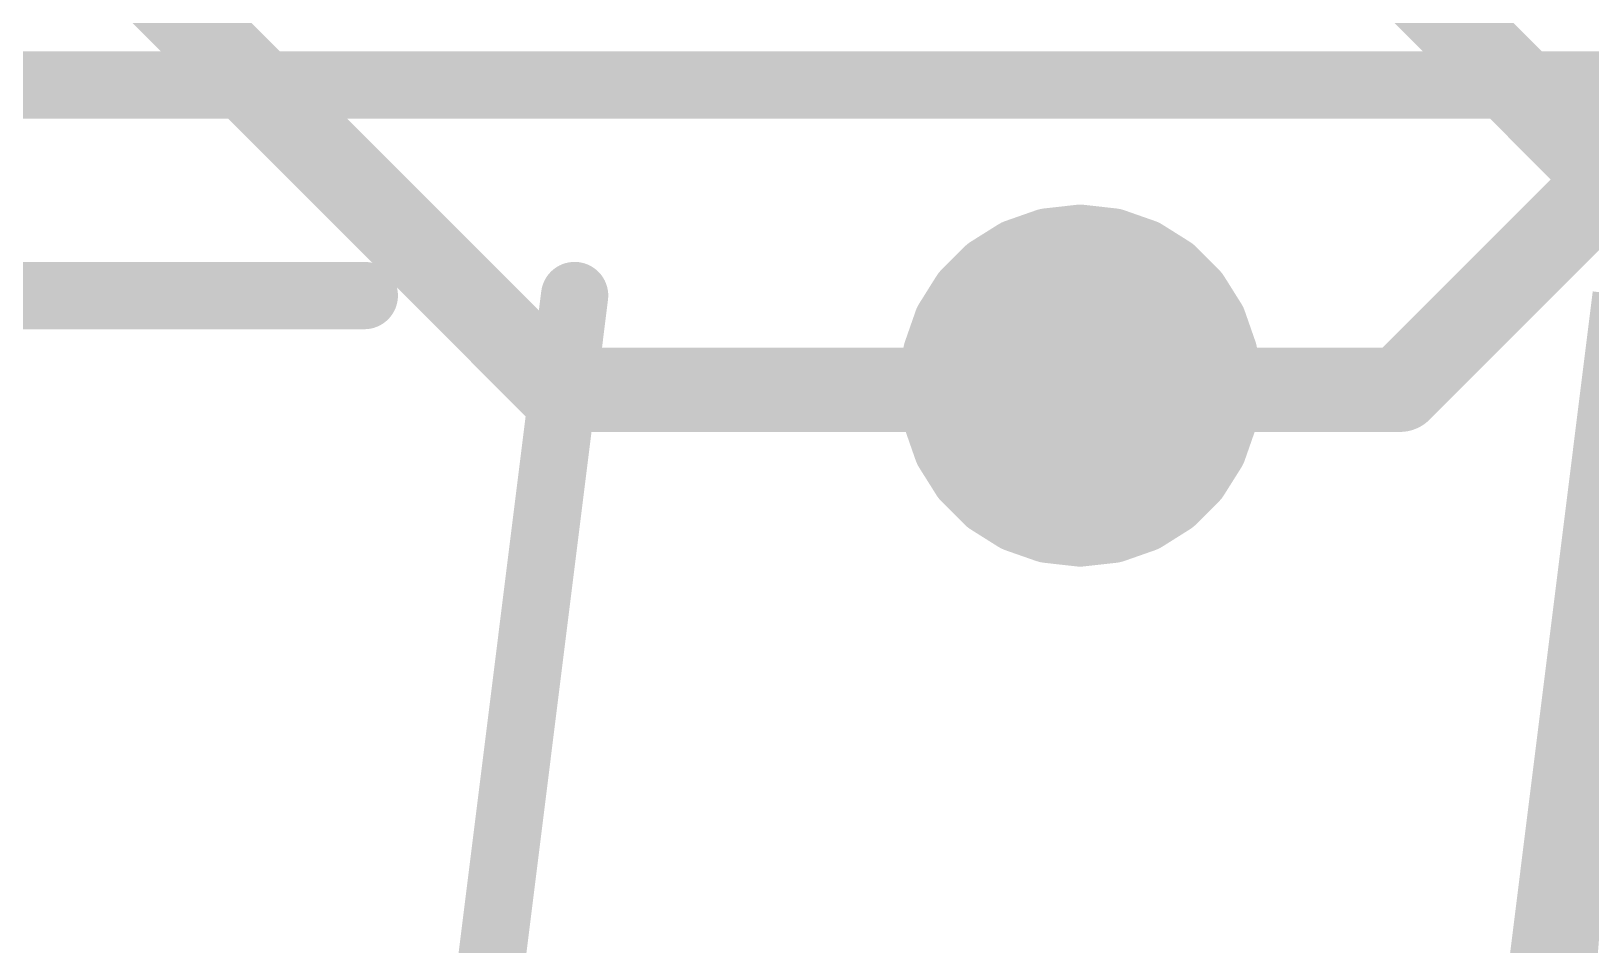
# Model space of a CAD drawing. Extents: x -33 to 32.5, y -8.9 to 49.7.
# Drawn here: x 3.487 to 8.197, y 41.506 to 44.262 of the extents above; entities that cross this region are included whole.
import ezdxf

# ---------------------------------------------------------------- set-up
doc = ezdxf.new("R2010")
doc.units = 0
for name, color, linetype in [('1', 12, 'CONTINUOUS'), ('16', 132, 'CONTINUOUS'), ('21', 41, 'CONTINUOUS'), ('51', 53, 'CONTINUOUS')]:
    doc.layers.add(name, color=color, linetype=linetype)

msp = doc.modelspace()

# ---------------------------------------------------------------- linework, layer by layer
at = {"layer": '1', "const_width": 0.254}
msp.add_lwpolyline([(11.43, 40.64), (6.35, 45.72)], dxfattribs=at)
at = {"layer": '16', "const_width": 0.254}
for points in [[(3.81, 44.45), (5.08, 43.18)], [(7.62, 43.18), (8.89, 44.45)], [(5.08, 43.18), (7.62, 43.18)]]:
    msp.add_lwpolyline(points, dxfattribs=at)
at = {"layer": '16', "const_width": 0.127}
for points in [[(5.08, 43.2435, 1), (5.08, 43.1165)], [(5.0351, 43.1351, 1), (5.1249, 43.2249)], [(7.5751, 43.2249, 1), (7.6649, 43.1351)], [(7.62, 43.1165, 1), (7.62, 43.2435)]]:
    msp.add_lwpolyline(points, format="xyb", dxfattribs=at)
at = {"layer": '21', "const_width": 0.2032}
for points in [[(-12.3343, 44.0995), (12.4307, 44.0995)], [(6.5559, 43.6262), (6.4619, 43.5933)], [(6.6548, 43.6373), (6.5559, 43.6262)], [(6.7537, 43.6262), (6.6548, 43.6373)], [(6.8477, 43.5933), (6.7537, 43.6262)], [(6.4619, 43.5933), (6.3776, 43.5404)], [(6.932, 43.5404), (6.8477, 43.5933)], [(6.3776, 43.5404), (6.3072, 43.47)], [(7.0024, 43.47), (6.932, 43.5404)], [(4.4932, 43.4645), (2.5882, 43.4645)], [(5.1282, 43.4645), (4.8107, 40.9245)], [(6.3072, 43.47), (6.2543, 43.3857)], [(6.3221, 43.4848), (6.9875, 43.4848)], [(7.0553, 43.3857), (7.0024, 43.47)], [(8.3032, 43.4645), (7.9857, 40.9245)], [(6.2543, 43.3857), (6.2214, 43.2917)], [(7.0882, 43.2917), (7.0553, 43.3857)], [(6.2214, 43.2917), (6.2103, 43.1928)], [(6.2203, 43.2816), (7.0893, 43.2816)], [(7.0993, 43.1928), (7.0882, 43.2917)], [(6.2103, 43.1928), (6.2214, 43.0939)], [(7.0882, 43.0939), (7.0993, 43.1928)], [(6.2214, 43.0939), (6.2543, 42.9999)], [(7.0553, 42.9999), (7.0882, 43.0939)], [(6.2269, 43.0784), (7.0827, 43.0784)], [(6.2543, 42.9999), (6.3073, 42.9157)], [(7.0023, 42.9157), (7.0553, 42.9999)], [(6.3073, 42.9157), (6.3777, 42.8453)], [(6.9319, 42.8453), (7.0023, 42.9157)], [(6.3477, 42.8752), (6.9619, 42.8752)], [(6.3777, 42.8453), (6.4619, 42.7923)], [(6.8477, 42.7923), (6.9319, 42.8453)], [(6.4619, 42.7923), (6.5559, 42.7594)], [(6.5559, 42.7594), (6.6548, 42.7483)], [(6.6548, 42.7483), (6.7537, 42.7594)], [(6.7537, 42.7594), (6.8477, 42.7923)]]:
    msp.add_lwpolyline(points, dxfattribs=at)
at = {"layer": '21', "const_width": 0.1016}
for points in [[(6.5502, 43.6767, 1), (6.5616, 43.5757)], [(6.5727, 43.5782, 1), (6.5391, 43.6741)], [(6.6605, 43.6878, 1), (6.6491, 43.5868)], [(6.6605, 43.5868, 1), (6.6491, 43.6878)], [(6.7705, 43.6741, 1), (6.7369, 43.5782)], [(6.748, 43.5757, 1), (6.7594, 43.6767)], [(6.4451, 43.6413, 1), (6.4787, 43.5454)], [(6.4889, 43.5503, 1), (6.4349, 43.6363)], [(6.8747, 43.6363, 1), (6.8207, 43.5503)], [(6.8309, 43.5454, 1), (6.8645, 43.6413)], [(6.3506, 43.5834, 1), (6.4047, 43.4973)], [(6.4136, 43.5044, 1), (6.3417, 43.5763)], [(6.9679, 43.5763, 1), (6.896, 43.5044)], [(6.9049, 43.4973, 1), (6.959, 43.5834)], [(4.4932, 43.4137, 1), (4.4932, 43.5153)], [(5.1786, 43.4582, 1), (5.0778, 43.4708)], [(6.3503, 43.4429, 1), (6.2642, 43.497)], [(6.3221, 43.5356, 1), (6.3221, 43.434)], [(7.0454, 43.497, 1), (6.9593, 43.4429)], [(6.9875, 43.434, 1), (6.9875, 43.5356)], [(6.2713, 43.5059, 1), (6.3432, 43.434)], [(6.9664, 43.434, 1), (7.0383, 43.5059)], [(6.3022, 43.3689, 1), (6.2063, 43.4025)], [(7.1033, 43.4025, 1), (7.0074, 43.3689)], [(6.2113, 43.4127, 1), (6.2973, 43.3587)], [(7.0123, 43.3587, 1), (7.0983, 43.4127)], [(6.2203, 43.3324, 1), (6.2203, 43.2308)], [(6.2719, 43.286, 1), (6.1709, 43.2974)], [(7.1387, 43.2974, 1), (7.0377, 43.286)], [(7.0893, 43.2308, 1), (7.0893, 43.3324)], [(6.1735, 43.3085, 1), (6.2694, 43.2749)], [(7.0402, 43.2749, 1), (7.1361, 43.3085)], [(6.2608, 43.1985, 1), (6.1598, 43.1871)], [(7.1498, 43.1871, 1), (7.0488, 43.1985)], [(6.1598, 43.1985, 1), (6.2608, 43.1871)], [(7.0488, 43.1871, 1), (7.1498, 43.1985)], [(6.2694, 43.1107, 1), (6.1735, 43.0771)], [(7.1361, 43.0771, 1), (7.0402, 43.1107)], [(6.171, 43.0882, 1), (6.2719, 43.0996)], [(6.2269, 43.1292, 1), (6.2269, 43.0276)], [(7.0377, 43.0996, 1), (7.1386, 43.0882)], [(7.0827, 43.0276, 1), (7.0827, 43.1292)], [(6.2973, 43.027, 1), (6.2113, 42.9729)], [(7.0983, 42.9729, 1), (7.0123, 43.027)], [(6.2064, 42.9832, 1), (6.3023, 43.0167)], [(7.0073, 43.0167, 1), (7.1032, 42.9832)], [(6.3432, 42.9516, 1), (6.2714, 42.8797)], [(7.0382, 42.8797, 1), (6.9664, 42.9516)], [(6.2643, 42.8886, 1), (6.3503, 42.9427)], [(6.3477, 42.926, 1), (6.3477, 42.8244)], [(6.9593, 42.9427, 1), (7.0453, 42.8886)], [(6.9619, 42.8244, 1), (6.9619, 42.926)], [(6.4047, 42.8883, 1), (6.3506, 42.8023)], [(6.3417, 42.8094, 1), (6.4136, 42.8812)], [(6.896, 42.8812, 1), (6.9679, 42.8094)], [(6.959, 42.8023, 1), (6.9049, 42.8883)], [(6.4787, 42.8403, 1), (6.4452, 42.7444)], [(6.4349, 42.7493, 1), (6.489, 42.8353)], [(6.5616, 42.8099, 1), (6.5502, 42.709)], [(6.5391, 42.7115, 1), (6.5727, 42.8074)], [(6.7369, 42.8074, 1), (6.7705, 42.7115)], [(6.7594, 42.709, 1), (6.748, 42.8099)], [(6.8206, 42.8353, 1), (6.8747, 42.7493)], [(6.8644, 42.7444, 1), (6.8309, 42.8403)], [(6.6491, 42.7988, 1), (6.6605, 42.6978)], [(6.6491, 42.6978, 1), (6.6605, 42.7988)]]:
    msp.add_lwpolyline(points, format="xyb", dxfattribs=at)
at = {"layer": '51', "const_width": 0.127}
msp.add_lwpolyline([(8.509, 45.974), (8.128, 41.148)], dxfattribs=at)

doc.saveas('drawing.dxf')
